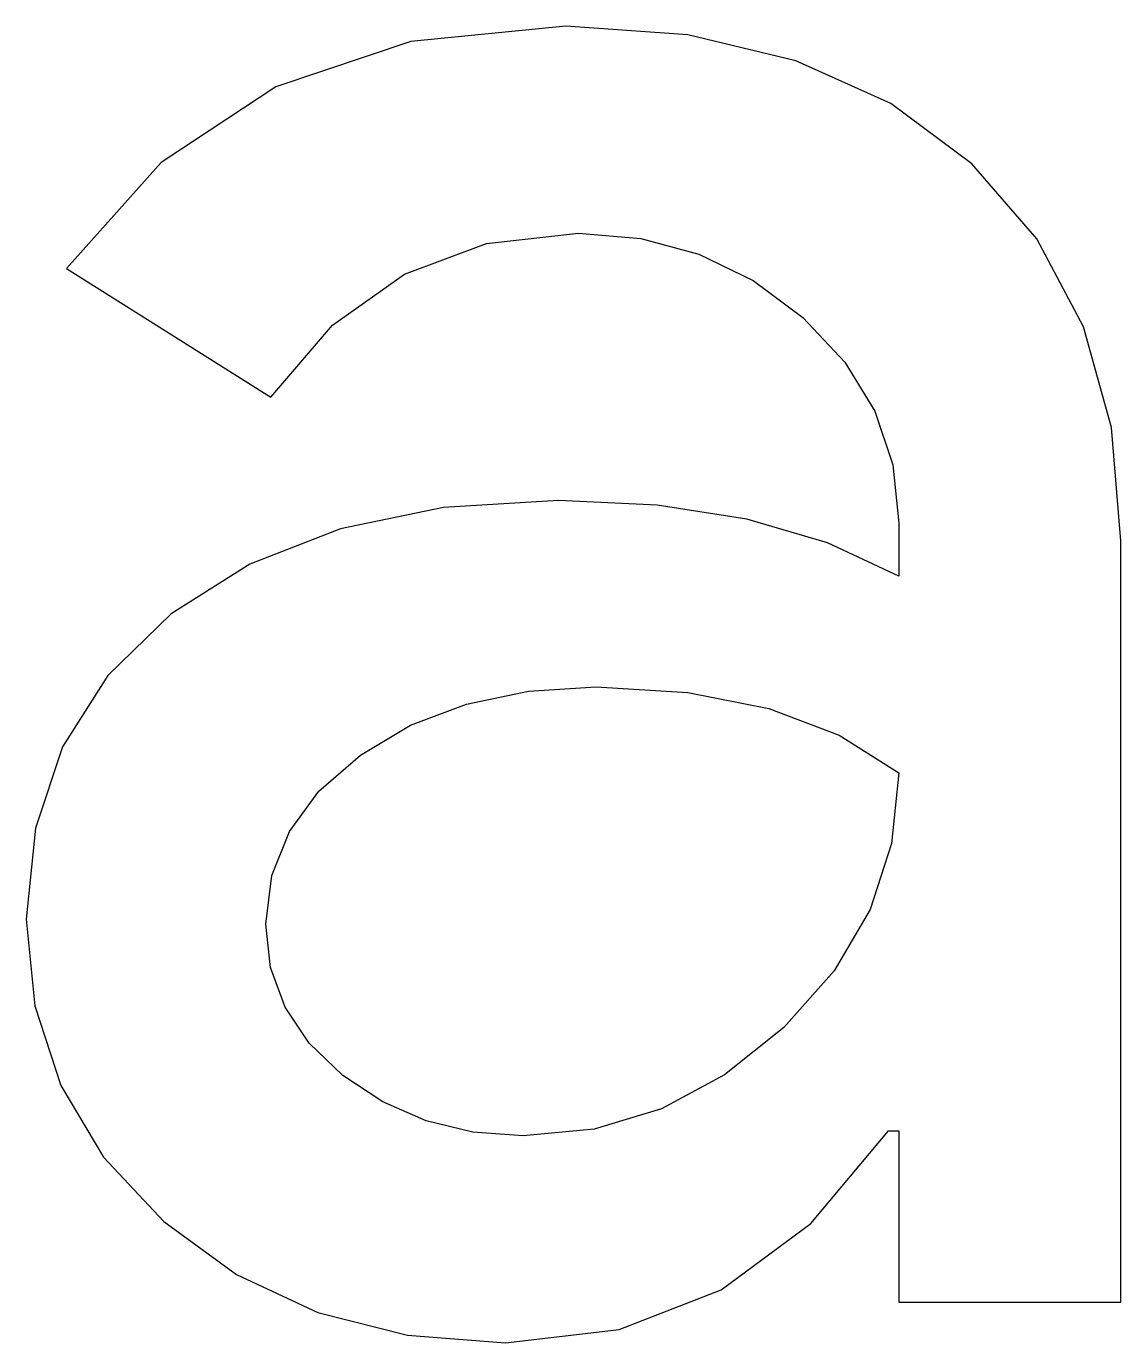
# Model space of a CAD drawing. Header units: metres. Extents: x 0.9 to 15.4, y -0.5 to 16.9.
import ezdxf

# ---------------------------------------------------------------- set-up
doc = ezdxf.new("R2010")
doc.units = ezdxf.units.M

msp = doc.modelspace()

# ---------------------------------------------------------------- linework, layer by layer
for p, q in [((8.06898, 16.872), (6.01837, 16.6719)), ((9.67987, 16.7584), (8.06898, 16.872)), ((11.1115, 16.4177), (9.67987, 16.7584)), ((6.01837, 16.6719), (4.2345, 16.0717)), ((12.3639, 15.8499), (11.1115, 16.4177)), ((4.2345, 16.0717), (2.71736, 15.0714)), ((13.437, 15.055), (12.3639, 15.8499)), ((2.71736, 15.0714), (1.467, 13.671)), ((14.298, 14.0621), (13.437, 15.055)), ((7.01874, 14.0025), (8.23599, 14.138)), ((8.23599, 14.138), (9.05937, 14.0682)), ((5.935, 13.596), (7.01874, 14.0025)), ((9.05937, 14.0682), (9.82849, 13.8587)), ((14.913, 12.9002), (14.298, 14.0621)), ((9.82849, 13.8587), (10.5434, 13.5097)), ((1.467, 13.671), (4.168, 11.97)), ((4.98474, 12.9185), (5.935, 13.596)), ((10.5434, 13.5097), (11.204, 13.021)), ((4.168, 11.97), (4.98474, 12.9185)), ((11.204, 13.021), (11.7583, 12.4322)), ((15.282, 11.5695), (14.913, 12.9002)), ((11.7583, 12.4322), (12.1542, 11.783)), ((12.1542, 11.783), (12.3918, 11.0732)), ((15.405, 10.07), (15.282, 11.5695)), ((12.3918, 11.0732), (12.471, 10.303)), ((6.44875, 10.5092), (5.08899, 10.2277)), ((7.96899, 10.603), (6.44875, 10.5092)), ((9.27562, 10.5405), (7.96899, 10.603)), ((10.4615, 10.353), (9.27562, 10.5405)), ((11.5266, 10.0405), (10.4615, 10.353)), ((12.471, 10.303), (12.471, 9.603)), ((5.08899, 10.2277), (3.88974, 9.75868)), ((12.471, 9.603), (11.5266, 10.0405)), ((15.405, 0), (15.405, 10.07)), ((3.88974, 9.75868), (2.851, 9.10199)), ((2.851, 9.10199), (2.0123, 8.28737)), ((2.0123, 8.28737), (1.41324, 7.34349)), ((6.756, 7.91074), (7.57399, 8.07968)), ((7.57399, 8.07968), (8.46899, 8.13599)), ((8.46899, 8.13599), (9.68211, 8.06512)), ((9.68211, 8.06512), (10.7535, 7.85249)), ((6.015, 7.62918), (6.756, 7.91074)), ((10.7535, 7.85249), (11.6831, 7.49812)), ((5.351, 7.23499), (6.015, 7.62918)), ((11.6831, 7.49812), (12.471, 7.002)), ((1.41324, 7.34349), (1.0538, 6.27037)), ((4.80412, 6.75793), (5.351, 7.23499)), ((12.471, 7.002), (12.3761, 6.06624)), ((4.4135, 6.22675), (4.80412, 6.75793)), ((1.0538, 6.27037), (0.93399, 5.06799)), ((4.17912, 5.64143), (4.4135, 6.22675)), ((12.3761, 6.06624), (12.0915, 5.19299)), ((4.101, 5.002), (4.17912, 5.64143)), ((0.93399, 5.06799), (1.04756, 3.91792)), ((12.0915, 5.19299), (11.6171, 4.38225)), ((4.16455, 4.42656), (4.101, 5.002)), ((4.35524, 3.90125), (4.16455, 4.42656)), ((11.6171, 4.38225), (10.953, 3.63399)), ((1.04756, 3.91792), (1.38824, 2.86774)), ((4.67305, 3.42606), (4.35524, 3.90125)), ((10.953, 3.63399), (10.1684, 3.00705)), ((5.118, 3.00099), (4.67305, 3.42606)), ((5.64836, 2.65099), (5.118, 3.00099)), ((10.1684, 3.00705), (9.33174, 2.55925)), ((1.38824, 2.86774), (1.95605, 1.91743)), ((6.22249, 2.40099), (5.64836, 2.65099)), ((9.33174, 2.55925), (8.44293, 2.29056)), ((6.84036, 2.25099), (6.22249, 2.40099)), ((8.44293, 2.29056), (7.502, 2.20099)), ((11.3077, 1.04155), (12.337, 2.267)), ((12.337, 2.267), (12.471, 2.267)), ((12.471, 2.267), (12.471, 0)), ((7.502, 2.20099), (6.84036, 2.25099)), ((1.95605, 1.91743), (2.75099, 1.06699)), ((2.75099, 1.06699), (3.71474, 0.366562)), ((10.12, 0.166245), (11.3077, 1.04155)), ((3.71474, 0.366562), (4.78899, -0.133743)), ((8.77374, -0.358932), (10.12, 0.166245)), ((12.471, 0), (15.405, 0)), ((4.78899, -0.133743), (5.97374, -0.433929)), ((5.97374, -0.433929), (7.269, -0.533997)), ((7.269, -0.533997), (8.77374, -0.358932))]:
    msp.add_line(p, q)

doc.saveas('drawing.dxf')
